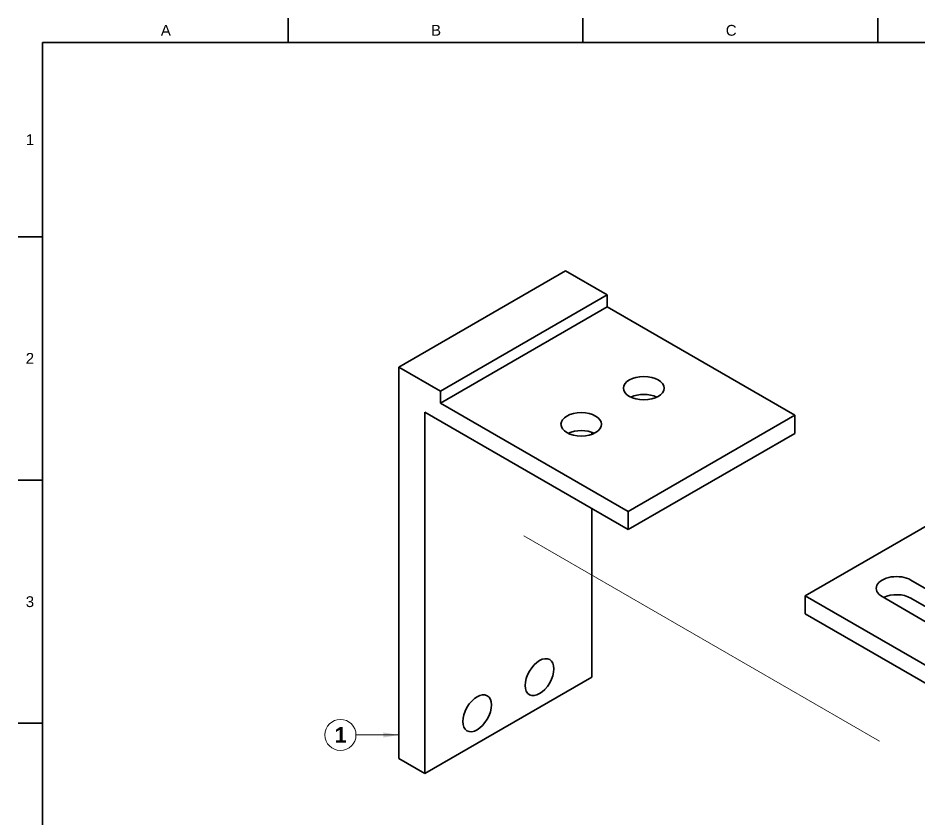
# Model space of a CAD drawing. Header units: millimetres. Extents: x 0 to 416, y -34 to 292.
# Drawn here: x 5 to 188.4, y 129 to 292 of the extents above; entities that cross this region are included whole.
import ezdxf
from ezdxf.entities.mleader import LeaderData, LeaderLine
from ezdxf.enums import TextEntityAlignment as Align
from ezdxf.lldxf.tags import DXFTag
from ezdxf.math import Vec2, Vec3

# ---------------------------------------------------------------- set-up
doc = ezdxf.new("R2010")
doc.units = ezdxf.units.MM
for name, color, linetype in [('Default', 7, 'Continuous'), ('DV1_Default', 7, 'Continuous'), ('MEC-000104351', 7, 'Continuous'), ('MEC-000104367', 7, 'Continuous'), ('Template', 7, 'Continuous')]:
    doc.layers.add(name, color=color, linetype=linetype)
doc.styles.add('SEACAD_ArialB', font='arialbd.ttf')
tags = doc.linetypes.add('PHANTOM2', pattern=[31.75, 15.875, -3.175, 3.175, -3.175, 3.175, -3.175]).pattern_tags.tags
tags[14:15] = [DXFTag(74, 4), DXFTag(75, 0), DXFTag(340, '0'), DXFTag(46, 0.0), DXFTag(50, 0.0), DXFTag(44, 0.0), DXFTag(45, 0.0)]
tags[12:13] = [DXFTag(74, 4), DXFTag(75, 0), DXFTag(340, '0'), DXFTag(46, 0.0), DXFTag(50, 0.0), DXFTag(44, 0.0), DXFTag(45, 0.0)]
tags[10:11] = [DXFTag(74, 4), DXFTag(75, 0), DXFTag(340, '0'), DXFTag(46, 0.0), DXFTag(50, 0.0), DXFTag(44, 0.0), DXFTag(45, 0.0)]
tags[8:9] = [DXFTag(74, 4), DXFTag(75, 0), DXFTag(340, '0'), DXFTag(46, 0.0), DXFTag(50, 0.0), DXFTag(44, 0.0), DXFTag(45, 0.0)]
tags[6:7] = [DXFTag(74, 4), DXFTag(75, 0), DXFTag(340, '0'), DXFTag(46, 0.0), DXFTag(50, 0.0), DXFTag(44, 0.0), DXFTag(45, 0.0)]
tags[4:5] = [DXFTag(74, 4), DXFTag(75, 0), DXFTag(340, '0'), DXFTag(46, 0.0), DXFTag(50, 0.0), DXFTag(44, 0.0), DXFTag(45, 0.0)]

# ---------------------------------------------------------------- blocks, each defined once
blk = doc.blocks.new('SE')
at = {"layer": 'DV1_Default', "color": 7, "linetype": 'PHANTOM2', "lineweight": 13}
blk.add_line((107.99, 186.68), (180.35, 144.9), dxfattribs=at)
at = {"layer": 'MEC-000104351', "color": 7, "linetype": 'Continuous', "lineweight": 35}
for p, q in [((82.54, 220.98), (116.48, 240.57)), ((124.96, 235.67), (116.48, 240.57)), ((124.96, 235.67), (91.02, 216.08)), ((124.96, 235.67), (124.96, 233.22)), ((124.96, 233.22), (91.02, 213.63)), ((163.15, 211.18), (124.96, 233.22)), ((91.02, 216.08), (82.54, 220.98)), ((82.54, 220.98), (82.54, 141.37)), ((91.02, 216.08), (91.02, 213.63)), ((129.2, 191.58), (91.02, 213.63)), ((129.2, 187.91), (87.84, 211.79)), ((87.84, 211.79), (87.84, 138.31)), ((129.2, 191.58), (163.15, 211.18)), ((163.15, 211.18), (163.15, 207.5)), ((121.78, 207.71), (121.78, 207.3)), ((129.2, 187.91), (163.15, 207.5)), ((121.78, 192.19), (121.78, 157.9)), ((129.2, 191.58), (129.2, 187.91)), ((87.84, 138.31), (121.78, 157.9)), ((87.84, 138.31), (82.54, 141.37))]:
    blk.add_line(p, q, dxfattribs=at)
for centre, major_axis in [((132.39, 216.69), (4.13, 0)), ((119.66, 209.34), (4.13, 0)), ((111.17, 157.9), (-2.06, -3.57)), ((98.45, 150.55), (-2.06, -3.57))]:
    blk.add_ellipse(centre, major_axis=major_axis, ratio=0.57735, dxfattribs=at)
for centre in [(132.39, 213.02), (119.66, 205.67)]:
    blk.add_ellipse(centre, major_axis=(4.13, 0), ratio=0.57735, start_param=0.881021, end_param=2.260571, dxfattribs=at)
at = {"layer": 'MEC-000104367', "color": 7, "linetype": 'Continuous', "lineweight": 35}
for p, q in [((165.27, 174.44), (199.21, 194.03)), ((199.21, 194.03), (241.63, 169.54)), ((199.47, 185), (210.08, 178.88)), ((193.64, 181.63), (204.25, 175.51)), ((199.47, 181.32), (209.8, 175.36)), ((186.75, 177.65), (197.35, 171.53)), ((165.27, 170.76), (165.27, 174.44)), ((165.27, 174.44), (207.69, 149.94)), ((180.91, 174.28), (191.52, 168.16)), ((186.75, 173.98), (197.08, 168.01)), ((204.51, 148.1), (165.27, 170.76)), ((207.69, 149.94), (241.63, 169.54)), ((241.63, 103.4), (241.63, 169.54)), ((207.69, 83.8), (207.69, 149.94)), ((204.51, 70.94), (204.51, 148.1)), ((207.69, 83.8), (241.63, 103.4)), ((246.94, 100.34), (241.63, 103.4)), ((213, 80.74), (246.94, 100.34)), ((246.94, 100.34), (246.94, 85.64)), ((213, 66.05), (246.94, 85.64)), ((213, 80.74), (207.69, 83.8)), ((213, 66.05), (213, 80.74)), ((204.51, 70.94), (213, 66.05))]:
    blk.add_line(p, q, dxfattribs=at)
for centre, major_axis, start_param, end_param in [((196.56, 183.32), (4.13, 0), 0.785398, 3.926991), ((196.56, 179.64), (4.13, 0), 0.785398, 2.26516), ((183.83, 175.97), (4.13, 0), 0.785398, 3.926991), ((207.16, 177.19), (-4.13, 0), 0.785398, 3.926991), ((183.83, 172.29), (4.13, 0), 0.785398, 2.26516), ((194.44, 169.84), (-4.13, 0), 0.785398, 3.926991), ((234.21, 86.87), (-2.06, -3.57), 0.540144, 2.601449), ((221.48, 79.52), (-2.06, -3.57), 0.540144, 2.601449)]:
    blk.add_ellipse(centre, major_axis=major_axis, ratio=0.57735, start_param=start_param, end_param=end_param, dxfattribs=at)
for centre in [(236.33, 85.64), (223.6, 78.29)]:
    blk.add_ellipse(centre, major_axis=(-2.06, -3.57), ratio=0.57735, dxfattribs=at)
blk = doc.blocks.new('SEANNOT_GROUP')
at = {"layer": 'Default', "linetype": 'Continuous', "lineweight": 15}
blk.add_hatch(color=7, dxfattribs=at).paths.add_polyline_path([(79.36, 145.6), (82.54, 146.13), (79.36, 146.66)])
at = {"layer": 'Default', "color": 7, "linetype": 'Continuous', "lineweight": 15}
blk.add_lwpolyline([(73.8, 146.13), (82.54, 146.13)], dxfattribs=at)
blk.add_circle((70.63, 146.13), 3.17, dxfattribs=at)
at = {"layer": 'Default', "color": 7, "linetype": 'Continuous', "lineweight": 5, "style": 'SEACAD_ArialB'}
blk.add_text('1', height=3.17, dxfattribs=at).set_placement((69.43, 147.72), align=Align.TOP_LEFT)
blk = doc.blocks.new('_DOT')
at = {"color": 0}
blk.add_line((0, 0), (-1, 0), dxfattribs=at)
at = {"color": 0, "const_width": 0.333}
blk.add_lwpolyline([(-0.1665, 0, 1), (0.1665, 0, 1)], format="xyb", close=True, dxfattribs=at)

msp = doc.modelspace()

# ---------------------------------------------------------------- linework, layer by layer
at = {"layer": 'Template', "color": 7, "linetype": 'Continuous', "lineweight": 35}
for p, q in [((60, 287), (60, 292)), ((120, 287), (120, 292)), ((180, 287), (180, 292)), ((10, 287), (10, 10)), ((411, 287), (10, 287)), ((10, 247.5), (5, 247.5)), ((10, 198), (5, 198)), ((10, 148.5), (5, 148.5))]:
    msp.add_line(p, q, dxfattribs=at)

# ---------------------------------------------------------------- block references
at = {"layer": 'Default'}
for name in ['SE', 'SEANNOT_GROUP']:
    msp.add_blockref(name, (0, 0), dxfattribs=at)

# ---------------------------------------------------------------- leaders
at = {"layer": 'Template', "color": 7, "linetype": 'Continuous', "lineweight": 15}
ml = msp.add_multileader_mtext('Standard', dxfattribs=at)
ml.set_content('{\\pxsm0.9;\\fArial|b0||i0||c0|p34;\\W1.;A\\P}', color=7)
ml.set_leader_properties()
ml.set_arrow_properties(name='DOT')
ml.build(insert=Vec2(0, 0))
ml.multileader.update_dxf_attribs({"leader_type": 0, "dogleg_length": 0, "arrow_head_size": 1.76})
ctx = ml.context
ctx.base_point, ctx.char_height, ctx.arrow_head_size, ctx.landing_gap_size = Vec3(33.3, 289.5), 2.2, 1.76, 0.77
ctx.mtext.insert = Vec3(34.07, 290.6)
ml = msp.add_multileader_mtext('Standard', dxfattribs=at)
ml.set_content('{\\pxsm0.9;\\fArial|b0||i0||c0|p34;\\W1.;B\\P}', color=7)
ml.set_leader_properties()
ml.set_arrow_properties(name='DOT')
ml.build(insert=Vec2(0, 0))
ml.multileader.update_dxf_attribs({"leader_type": 0, "dogleg_length": 0, "arrow_head_size": 1.76})
ctx = ml.context
ctx.base_point, ctx.char_height, ctx.arrow_head_size, ctx.landing_gap_size = Vec3(88.3, 289.5), 2.2, 1.76, 0.77
ctx.mtext.insert = Vec3(89.07, 290.6)
ml = msp.add_multileader_mtext('Standard', dxfattribs=at)
ml.set_content('{\\pxsm0.9;\\fArial|b0||i0||c0|p34;\\W1.;C\\P}', color=7)
ml.set_leader_properties()
ml.set_arrow_properties(name='DOT')
ml.build(insert=Vec2(0, 0))
ml.multileader.update_dxf_attribs({"leader_type": 0, "dogleg_length": 0, "arrow_head_size": 1.76})
ctx = ml.context
ctx.base_point, ctx.char_height, ctx.arrow_head_size, ctx.landing_gap_size = Vec3(148.3, 289.48), 2.2, 1.76, 0.77
ctx.mtext.insert = Vec3(149.07, 290.6)
ml = msp.add_multileader_mtext('Standard', dxfattribs=at)
ml.set_content('{\\pxsm0.9;\\fArial|b0||i0||c0|p34;\\W1.;1\\P}', color=7)
ml.set_leader_properties()
ml.set_arrow_properties(name='DOT')
ml.build(insert=Vec2(0, 0))
ml.multileader.update_dxf_attribs({"leader_type": 0, "dogleg_length": 0, "arrow_head_size": 1.76})
ctx = ml.context
ctx.base_point, ctx.char_height, ctx.arrow_head_size, ctx.landing_gap_size = Vec3(5.8, 267.25), 2.2, 1.76, 0.77
ctx.mtext.insert = Vec3(6.57, 268.35)
ml = msp.add_multileader_mtext('Standard', dxfattribs=at)
ml.set_content('{\\pxsm0.9;\\fArial|b0||i0||c0|p34;\\W1.;2\\P}', color=7)
ml.set_leader_properties()
ml.set_arrow_properties(name='DOT')
ml.build(insert=Vec2(0, 0))
ml.multileader.update_dxf_attribs({"leader_type": 0, "dogleg_length": 0, "arrow_head_size": 1.76})
ctx = ml.context
ctx.base_point, ctx.char_height, ctx.arrow_head_size, ctx.landing_gap_size = Vec3(5.8, 222.75), 2.2, 1.76, 0.77
ctx.mtext.insert = Vec3(6.57, 223.85)
ml = msp.add_multileader_mtext('Standard', dxfattribs=at)
ml.set_content('{\\pxsm0.9;\\fArial|b0||i0||c0|p34;\\W1.;3\\P}', color=7)
ml.set_leader_properties()
ml.set_arrow_properties(name='DOT')
ml.build(insert=Vec2(0, 0))
ml.multileader.update_dxf_attribs({"leader_type": 0, "dogleg_length": 0, "arrow_head_size": 1.76})
ctx = ml.context
ctx.base_point, ctx.char_height, ctx.arrow_head_size, ctx.landing_gap_size = Vec3(5.8, 173.23), 2.2, 1.76, 0.77
ctx.mtext.insert = Vec3(6.57, 174.35)

doc.saveas('drawing.dxf')
